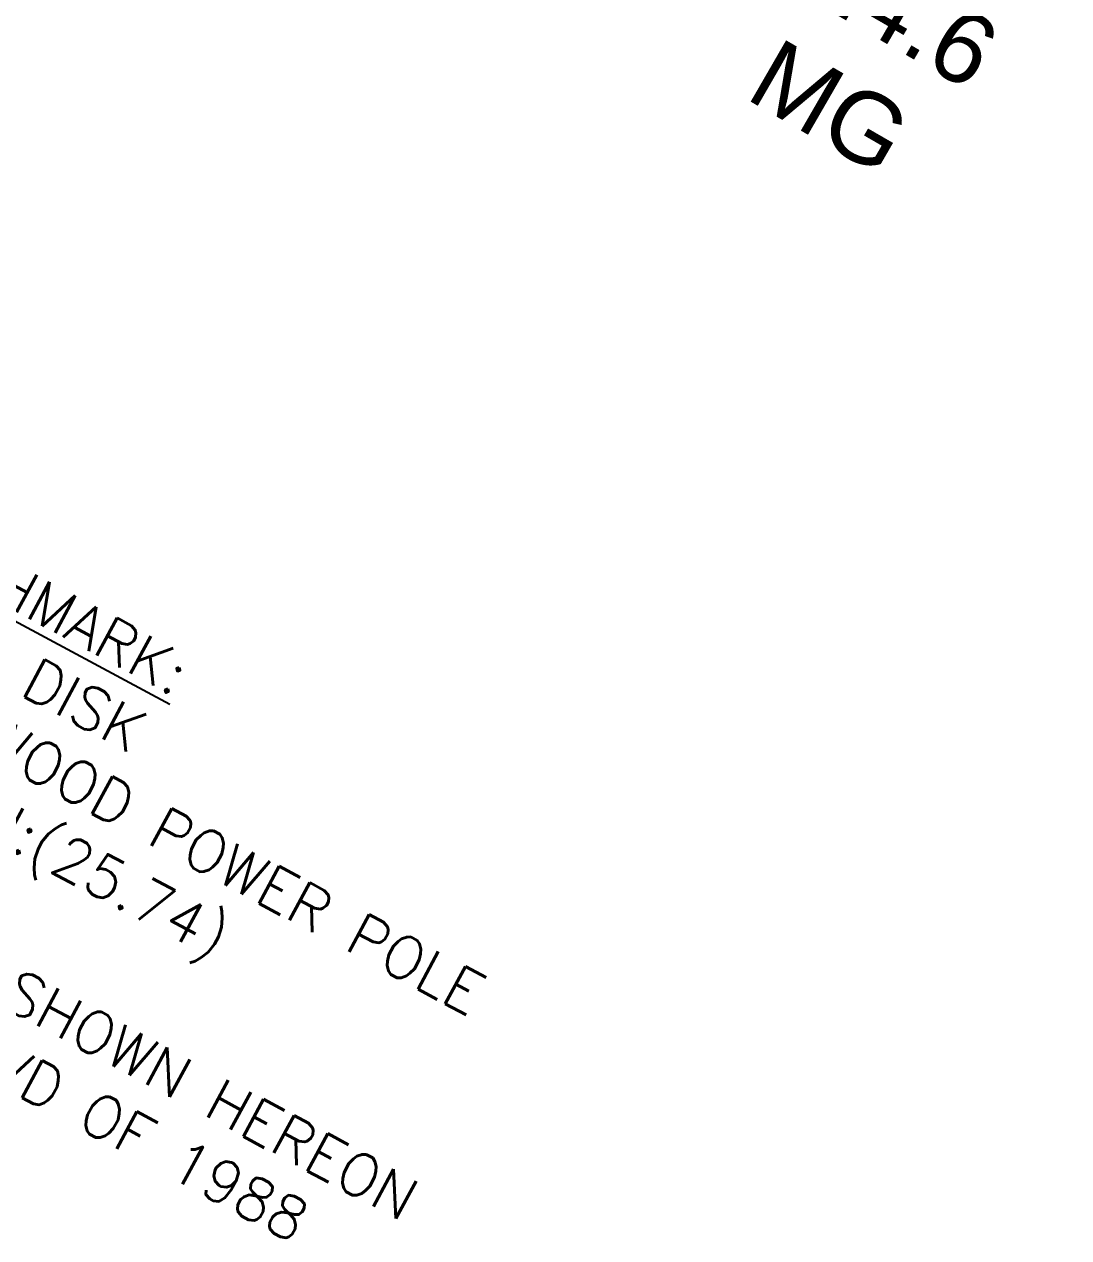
# Model space of a CAD drawing. Header units: feet. Extents: x 432364 to 434141, y 2201175 to 2201923.
# Drawn here: x 433056.3 to 433115.2, y 2201213.6 to 2201282.1 of the extents above; entities that cross this region are included whole.
import ezdxf
from ezdxf import colors
from ezdxf.entities.mleader import LeaderData, LeaderLine
from ezdxf.math import Vec2, Vec3

# ---------------------------------------------------------------- set-up
doc = ezdxf.new("R2010")
doc.units = ezdxf.units.FT
doc.header["$MEASUREMENT"] = 0
for name, color, linetype in [('BASE - SURVEY$0$SAVED OBJECTS', 8, 'Continuous'), ('PR-GRADING-TXT', 131, 'Continuous'), ('X-SURVEY', 7, 'Continuous')]:
    doc.layers.add(name, color=color, linetype=linetype)
doc.styles.add('ARIAL', font='arial.ttf')
doc.styles.add('BASE - SURVEY$0$L80', font='simplex', dxfattribs={"height": 1.6})

# ---------------------------------------------------------------- blocks, each defined once
blk = doc.blocks.new('BASE - SURVEY')
at = {"layer": 'BASE - SURVEY$0$SAVED OBJECTS', "insert": (433047.834, 2201255.966), "char_height": 2.4, "width": 54.87429, "attachment_point": 1, "rotation": 331.71218, "style": 'BASE - SURVEY$0$L80'}
blk.add_mtext('{\\LBENCHMARK:} \\PNAIL & DISK\\PIN 10" WOOD POWER POLE\\PELEVATION:(25.74)\\P\\PELEVATIONS SHOWN HEREON REFER TO NAVD OF 1988', dxfattribs=at)
blk = doc.blocks.new('_Dot')
at = {"color": 0, "linetype": 'ByBlock', "lineweight": -2}
blk.add_line((-0.5, 0), (-1, 0), dxfattribs=at)
at = {"color": 0, "linetype": 'ByBlock', "const_width": 0.5}
blk.add_lwpolyline([(-0.25, 0, 1), (0.25, 0, 1)], format="xyb", close=True, dxfattribs=at)

msp = doc.modelspace()

# ---------------------------------------------------------------- leaders
at = {"layer": 'PR-GRADING-TXT'}
ml = msp.add_multileader_mtext('Standard', dxfattribs=at)
ml.set_content('24.6\\PMG', color=4, style='ARIAL')
ml.set_leader_properties(color=256, linetype='ByLayer', lineweight=-1)
ml.set_arrow_properties(name='DOT')
ml.build(insert=Vec2(0, 0))
ml.multileader.update_dxf_attribs({"dogleg_length": 0.05, "arrow_head_size": 2.4})
ctx = ml.context
ctx.base_point, ctx.arrow_head_size, ctx.landing_gap_size, ctx.plane_origin, ctx.plane_x_axis, ctx.plane_y_axis = Vec3(433099.899, 2201286.216), 2.4, 1.5, Vec3(432956.822, 2201290.134), Vec3(0.866025, -0.5), Vec3(0.5, 0.866025)
notes = []
notes.append((ctx, [(0, (1, 1, 0), (433098.6, 2201286.966), (0.866025, -0.5), 1.5, [(0, [(433061.661, 2201313.734)], 0, [])])]))
ctx.mtext.insert, ctx.mtext.text_direction, ctx.mtext.rotation, ctx.mtext.width = Vec3(433102.215, 2201287.228), Vec3(0.866025, -0.5), 5.759587, 11.87517
ctx.mtext.has_bg_fill, ctx.mtext.bg_color, ctx.mtext.bg_scale_factor, ctx.mtext.bg_transparency, ctx.mtext.use_window_bg_color = 1, -1027028792, 1.5, 0, 1
for ctx, leaders in notes:
    for number, flags, end, landing, length, lines in leaders:
        leader = LeaderData()
        leader.index, (leader.has_last_leader_line, leader.has_dogleg_vector, leader.attachment_direction) = number, flags
        leader.last_leader_point, leader.dogleg_vector, leader.dogleg_length = Vec3(end), Vec3(landing), length
        for number, points, colour, breaks in lines:
            line = LeaderLine()
            line.index, line.vertices, line.color, line.breaks = number, Vec3.list(points), colors.encode_raw_color(colour), breaks
            leader.lines.append(line)
        ctx.leaders.append(leader)

# ---------------------------------------------------------------- next in the draw order: block references
at = {"layer": 'X-SURVEY'}
msp.add_blockref('BASE - SURVEY', (0, 0), dxfattribs=at)

doc.saveas('drawing.dxf')
